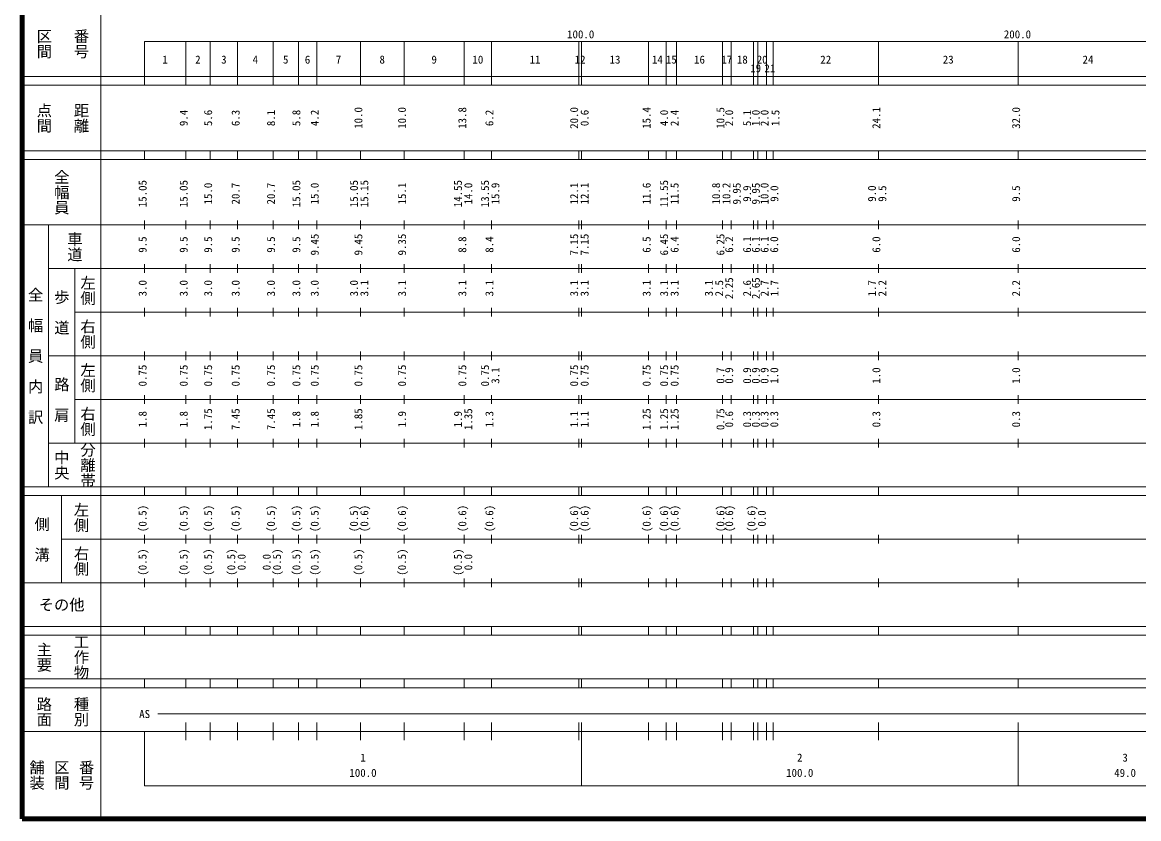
# Model space of a CAD drawing. Units: millimetres on the paper, enlarged 1000 times. Extents: x 40000 to 680000, y 20000 to 380000.
# Drawn here: x 40000 to 295605, y 20000 to 202409 of the extents above; entities that cross this region are included whole.
import ezdxf
from ezdxf.enums import TextEntityAlignment as Align

# ---------------------------------------------------------------- set-up
doc = ezdxf.new("R2010")
doc.units = ezdxf.units.MM
doc.header["$LTSCALE"] = 1000
doc.layers.add('M-TTL', color=2, linetype='Continuous', lineweight=140)
doc.layers.add('M-TTL-BAND', color=7, linetype='Continuous', lineweight=13)
doc.styles.add('@ＭＳ ゴシック', font='')
doc.styles.add('ＭＳ ゴシック', font='')
doc.styles.get('@ＭＳ ゴシック').set_extended_font_data('@MS Gothic')
doc.styles.get('ＭＳ ゴシック').set_extended_font_data('MS Gothic')

msp = doc.modelspace()

# ---------------------------------------------------------------- linework, layer by layer
at = {"layer": 'M-TTL'}
for p, q in [((40000, 380000), (40000, 20000)), ((40000, 20000), (680000, 20000))]:
    msp.add_line(p, q, dxfattribs=at)
at = {"layer": 'M-TTL-BAND'}
for p, q in [((58000, 370000), (58000, 20000)), ((68000, 198000), (579000, 198000)), ((68000, 198000), (68000, 188000)), ((77400, 188000), (77400, 198000)), ((83000, 188000), (83000, 198000)), ((89300, 188000), (89300, 198000)), ((97400, 188000), (97400, 198000)), ((103200, 188000), (103200, 198000)), ((107400, 188000), (107400, 198000)), ((117400, 188000), (117400, 198000)), ((127400, 188000), (127400, 198000)), ((141200, 188000), (141200, 198000)), ((147400, 188000), (147400, 198000)), ((167400, 188000), (167400, 198000)), ((168000, 188000), (168000, 198000)), ((183400, 188000), (183400, 198000)), ((187400, 188000), (187400, 198000)), ((189800, 188000), (189800, 198000)), ((200300, 188000), (200300, 198000)), ((202300, 188000), (202300, 198000)), ((207400, 188000), (207400, 198000)), ((208400, 188000), (208400, 198000)), ((210400, 188000), (210400, 198000)), ((211900, 188000), (211900, 198000)), ((236000, 188000), (236000, 198000)), ((268000, 188000), (268000, 198000)), ((40000, 190000), (579000, 190000)), ((40000, 188000), (579000, 188000)), ((40000, 173000), (579000, 173000)), ((68000, 171000), (68000, 173000)), ((77400, 171000), (77400, 173000)), ((83000, 171000), (83000, 173000)), ((89300, 171000), (89300, 173000)), ((97400, 171000), (97400, 173000)), ((103200, 171000), (103200, 173000)), ((107400, 171000), (107400, 173000)), ((117400, 171000), (117400, 173000)), ((127400, 171000), (127400, 173000)), ((141200, 171000), (141200, 173000)), ((147400, 171000), (147400, 173000)), ((167400, 171000), (167400, 173000)), ((168000, 171000), (168000, 173000)), ((183400, 171000), (183400, 173000)), ((187400, 171000), (187400, 173000)), ((189800, 171000), (189800, 173000)), ((200300, 171000), (200300, 173000)), ((202300, 171000), (202300, 173000)), ((207400, 171000), (207400, 173000)), ((208400, 171000), (208400, 173000)), ((210400, 171000), (210400, 173000)), ((211900, 171000), (211900, 173000)), ((236000, 171000), (236000, 173000)), ((268000, 171000), (268000, 173000)), ((40000, 171000), (579000, 171000)), ((40000, 156000), (579000, 156000)), ((46000, 96000), (46000, 156000)), ((68000, 155000), (68000, 157000)), ((77400, 155000), (77400, 157000)), ((83000, 155000), (83000, 157000)), ((89300, 155000), (89300, 157000)), ((97400, 155000), (97400, 157000)), ((103200, 155000), (103200, 157000)), ((107400, 155000), (107400, 157000)), ((117400, 155000), (117400, 157000)), ((127400, 155000), (127400, 157000)), ((141200, 155000), (141200, 157000)), ((147400, 155000), (147400, 157000)), ((167400, 155000), (167400, 157000)), ((168000, 155000), (168000, 157000)), ((183400, 155000), (183400, 157000)), ((187400, 155000), (187400, 157000)), ((189800, 155000), (189800, 157000)), ((200300, 155000), (200300, 157000)), ((202300, 155000), (202300, 157000)), ((207400, 155000), (207400, 157000)), ((208400, 155000), (208400, 157000)), ((210400, 155000), (210400, 157000)), ((211900, 155000), (211900, 157000)), ((236000, 155000), (236000, 157000)), ((268000, 155000), (268000, 157000)), ((46000, 146000), (579000, 146000)), ((52000, 146000), (52000, 106000)), ((68000, 145000), (68000, 147000)), ((77400, 145000), (77400, 147000)), ((83000, 145000), (83000, 147000)), ((89300, 145000), (89300, 147000)), ((97400, 145000), (97400, 147000)), ((103200, 145000), (103200, 147000)), ((107400, 145000), (107400, 147000)), ((117400, 145000), (117400, 147000)), ((127400, 145000), (127400, 147000)), ((141200, 145000), (141200, 147000)), ((147400, 145000), (147400, 147000)), ((167400, 145000), (167400, 147000)), ((168000, 145000), (168000, 147000)), ((183400, 145000), (183400, 147000)), ((187400, 145000), (187400, 147000)), ((189800, 145000), (189800, 147000)), ((200300, 145000), (200300, 147000)), ((202300, 145000), (202300, 147000)), ((207400, 145000), (207400, 147000)), ((208400, 145000), (208400, 147000)), ((210400, 145000), (210400, 147000)), ((211900, 145000), (211900, 147000)), ((236000, 145000), (236000, 147000)), ((268000, 145000), (268000, 147000)), ((52000, 136000), (579000, 136000)), ((68000, 135000), (68000, 137000)), ((77400, 135000), (77400, 137000)), ((83000, 135000), (83000, 137000)), ((89300, 135000), (89300, 137000)), ((97400, 135000), (97400, 137000)), ((103200, 135000), (103200, 137000)), ((107400, 135000), (107400, 137000)), ((117400, 135000), (117400, 137000)), ((127400, 135000), (127400, 137000)), ((141200, 135000), (141200, 137000)), ((147400, 135000), (147400, 137000)), ((167400, 135000), (167400, 137000)), ((168000, 135000), (168000, 137000)), ((183400, 135000), (183400, 137000)), ((187400, 135000), (187400, 137000)), ((189800, 135000), (189800, 137000)), ((200300, 135000), (200300, 137000)), ((202300, 135000), (202300, 137000)), ((207400, 135000), (207400, 137000)), ((208400, 135000), (208400, 137000)), ((210400, 135000), (210400, 137000)), ((211900, 135000), (211900, 137000)), ((236000, 135000), (236000, 137000)), ((268000, 135000), (268000, 137000)), ((46000, 126000), (579000, 126000)), ((68000, 125000), (68000, 127000)), ((77400, 125000), (77400, 127000)), ((83000, 125000), (83000, 127000)), ((89300, 125000), (89300, 127000)), ((97400, 125000), (97400, 127000)), ((103200, 125000), (103200, 127000)), ((107400, 125000), (107400, 127000)), ((117400, 125000), (117400, 127000)), ((127400, 125000), (127400, 127000)), ((141200, 125000), (141200, 127000)), ((147400, 125000), (147400, 127000)), ((167400, 125000), (167400, 127000)), ((168000, 125000), (168000, 127000)), ((183400, 125000), (183400, 127000)), ((187400, 125000), (187400, 127000)), ((189800, 125000), (189800, 127000)), ((200300, 125000), (200300, 127000)), ((202300, 125000), (202300, 127000)), ((207400, 125000), (207400, 127000)), ((208400, 125000), (208400, 127000)), ((210400, 125000), (210400, 127000)), ((211900, 125000), (211900, 127000)), ((236000, 125000), (236000, 127000)), ((268000, 125000), (268000, 127000)), ((52000, 116000), (579000, 116000)), ((68000, 115000), (68000, 117000)), ((77400, 115000), (77400, 117000)), ((83000, 115000), (83000, 117000)), ((89300, 115000), (89300, 117000)), ((97400, 115000), (97400, 117000)), ((103200, 115000), (103200, 117000)), ((107400, 115000), (107400, 117000)), ((117400, 115000), (117400, 117000)), ((127400, 115000), (127400, 117000)), ((141200, 115000), (141200, 117000)), ((147400, 115000), (147400, 117000)), ((167400, 115000), (167400, 117000)), ((168000, 115000), (168000, 117000)), ((183400, 115000), (183400, 117000)), ((187400, 115000), (187400, 117000)), ((189800, 115000), (189800, 117000)), ((200300, 115000), (200300, 117000)), ((202300, 115000), (202300, 117000)), ((207400, 115000), (207400, 117000)), ((208400, 115000), (208400, 117000)), ((210400, 115000), (210400, 117000)), ((211900, 115000), (211900, 117000)), ((236000, 115000), (236000, 117000)), ((268000, 115000), (268000, 117000)), ((46000, 106000), (579000, 106000)), ((68000, 105000), (68000, 107000)), ((77400, 105000), (77400, 107000)), ((83000, 105000), (83000, 107000)), ((89300, 105000), (89300, 107000)), ((97400, 105000), (97400, 107000)), ((103200, 105000), (103200, 107000)), ((107400, 105000), (107400, 107000)), ((117400, 105000), (117400, 107000)), ((127400, 105000), (127400, 107000)), ((141200, 105000), (141200, 107000)), ((147400, 105000), (147400, 107000)), ((167400, 105000), (167400, 107000)), ((168000, 105000), (168000, 107000)), ((183400, 105000), (183400, 107000)), ((187400, 105000), (187400, 107000)), ((189800, 105000), (189800, 107000)), ((200300, 105000), (200300, 107000)), ((202300, 105000), (202300, 107000)), ((207400, 105000), (207400, 107000)), ((208400, 105000), (208400, 107000)), ((210400, 105000), (210400, 107000)), ((211900, 105000), (211900, 107000)), ((236000, 105000), (236000, 107000)), ((268000, 105000), (268000, 107000)), ((40000, 96000), (579000, 96000)), ((68000, 94000), (68000, 96000)), ((77400, 94000), (77400, 96000)), ((83000, 94000), (83000, 96000)), ((89300, 94000), (89300, 96000)), ((97400, 94000), (97400, 96000)), ((103200, 94000), (103200, 96000)), ((107400, 94000), (107400, 96000)), ((117400, 94000), (117400, 96000)), ((127400, 94000), (127400, 96000)), ((141200, 94000), (141200, 96000)), ((147400, 94000), (147400, 96000)), ((167400, 94000), (167400, 96000)), ((168000, 94000), (168000, 96000)), ((183400, 94000), (183400, 96000)), ((187400, 94000), (187400, 96000)), ((189800, 94000), (189800, 96000)), ((200300, 94000), (200300, 96000)), ((202300, 94000), (202300, 96000)), ((207400, 94000), (207400, 96000)), ((208400, 94000), (208400, 96000)), ((210400, 94000), (210400, 96000)), ((211900, 94000), (211900, 96000)), ((236000, 94000), (236000, 96000)), ((268000, 94000), (268000, 96000)), ((40000, 94000), (579000, 94000)), ((49000, 94000), (49000, 74000)), ((68000, 83000), (68000, 85000)), ((77400, 83000), (77400, 85000)), ((83000, 83000), (83000, 85000)), ((89300, 83000), (89300, 85000)), ((97400, 83000), (97400, 85000)), ((103200, 83000), (103200, 85000)), ((107400, 83000), (107400, 85000)), ((117400, 83000), (117400, 85000)), ((127400, 83000), (127400, 85000)), ((141200, 83000), (141200, 85000)), ((147400, 83000), (147400, 85000)), ((167400, 83000), (167400, 85000)), ((168000, 83000), (168000, 85000)), ((183400, 83000), (183400, 85000)), ((187400, 83000), (187400, 85000)), ((189800, 83000), (189800, 85000)), ((200300, 83000), (200300, 85000)), ((202300, 83000), (202300, 85000)), ((207400, 83000), (207400, 85000)), ((208400, 83000), (208400, 85000)), ((210400, 83000), (210400, 85000)), ((211900, 83000), (211900, 85000)), ((236000, 83000), (236000, 85000)), ((268000, 83000), (268000, 85000)), ((49000, 84000), (579000, 84000)), ((68000, 73000), (68000, 75000)), ((77400, 73000), (77400, 75000)), ((83000, 73000), (83000, 75000)), ((89300, 73000), (89300, 75000)), ((97400, 73000), (97400, 75000)), ((103200, 73000), (103200, 75000)), ((107400, 73000), (107400, 75000)), ((117400, 73000), (117400, 75000)), ((127400, 73000), (127400, 75000)), ((141200, 73000), (141200, 75000)), ((147400, 73000), (147400, 75000)), ((167400, 73000), (167400, 75000)), ((168000, 73000), (168000, 75000)), ((183400, 73000), (183400, 75000)), ((187400, 73000), (187400, 75000)), ((189800, 73000), (189800, 75000)), ((200300, 73000), (200300, 75000)), ((202300, 73000), (202300, 75000)), ((207400, 73000), (207400, 75000)), ((208400, 73000), (208400, 75000)), ((210400, 73000), (210400, 75000)), ((211900, 73000), (211900, 75000)), ((236000, 73000), (236000, 75000)), ((268000, 73000), (268000, 75000)), ((40000, 74000), (579000, 74000)), ((40000, 64000), (579000, 64000)), ((68000, 62000), (68000, 64000)), ((77400, 62000), (77400, 64000)), ((83000, 62000), (83000, 64000)), ((89300, 62000), (89300, 64000)), ((97400, 62000), (97400, 64000)), ((103200, 62000), (103200, 64000)), ((107400, 62000), (107400, 64000)), ((117400, 62000), (117400, 64000)), ((127400, 62000), (127400, 64000)), ((141200, 62000), (141200, 64000)), ((147400, 62000), (147400, 64000)), ((167400, 62000), (167400, 64000)), ((168000, 62000), (168000, 64000)), ((183400, 62000), (183400, 64000)), ((187400, 62000), (187400, 64000)), ((189800, 62000), (189800, 64000)), ((200300, 62000), (200300, 64000)), ((202300, 62000), (202300, 64000)), ((207400, 62000), (207400, 64000)), ((208400, 62000), (208400, 64000)), ((210400, 62000), (210400, 64000)), ((211900, 62000), (211900, 64000)), ((236000, 62000), (236000, 64000)), ((268000, 62000), (268000, 64000)), ((40000, 62000), (579000, 62000)), ((40000, 52000), (579000, 52000)), ((68000, 50000), (68000, 52000)), ((77400, 50000), (77400, 52000)), ((83000, 50000), (83000, 52000)), ((89300, 50000), (89300, 52000)), ((97400, 50000), (97400, 52000)), ((103200, 50000), (103200, 52000)), ((107400, 50000), (107400, 52000)), ((117400, 50000), (117400, 52000)), ((127400, 50000), (127400, 52000)), ((141200, 50000), (141200, 52000)), ((147400, 50000), (147400, 52000)), ((167400, 50000), (167400, 52000)), ((168000, 50000), (168000, 52000)), ((183400, 50000), (183400, 52000)), ((187400, 50000), (187400, 52000)), ((189800, 50000), (189800, 52000)), ((200300, 50000), (200300, 52000)), ((202300, 50000), (202300, 52000)), ((207400, 50000), (207400, 52000)), ((208400, 50000), (208400, 52000)), ((210400, 50000), (210400, 52000)), ((211900, 50000), (211900, 52000)), ((236000, 50000), (236000, 52000)), ((268000, 50000), (268000, 52000)), ((40000, 50000), (579000, 50000)), ((71000, 44000), (565000, 44000)), ((77400, 38000), (77400, 42000)), ((83000, 38000), (83000, 42000)), ((89300, 38000), (89300, 42000)), ((97400, 38000), (97400, 42000)), ((103200, 38000), (103200, 42000)), ((107400, 38000), (107400, 42000)), ((117400, 38000), (117400, 42000)), ((127400, 38000), (127400, 42000)), ((141200, 38000), (141200, 42000)), ((147400, 38000), (147400, 42000)), ((167400, 38000), (167400, 42000)), ((168000, 27500), (168000, 42000)), ((183400, 38000), (183400, 42000)), ((187400, 38000), (187400, 42000)), ((189800, 38000), (189800, 42000)), ((200300, 38000), (200300, 42000)), ((202300, 38000), (202300, 42000)), ((207400, 38000), (207400, 42000)), ((208400, 38000), (208400, 42000)), ((210400, 38000), (210400, 42000)), ((211900, 38000), (211900, 42000)), ((236000, 38000), (236000, 42000)), ((268000, 27500), (268000, 42000)), ((40000, 40000), (579000, 40000)), ((68000, 40000), (68000, 27500)), ((68000, 27500), (579000, 27500))]:
    msp.add_line(p, q, dxfattribs=at)

# ---------------------------------------------------------------- texts
at = {"layer": 'M-TTL-BAND', "style": '@ＭＳ ゴシック'}
for s, p in [('区間', (45000, 197500)), ('番号', (53500, 197500)), ('点間', (45000, 180500)), ('距離', (53500, 180500)), ('全幅員', (49000, 163500)), ('車道', (52000, 151000)), ('左側', (55000, 141000)), ('全\u3000幅\u3000員\u3000内\u3000訳', (43000, 126000)), ('歩\u3000道', (49000, 136000)), ('右側', (55000, 131000)), ('左側', (55000, 121000)), ('路\u3000肩', (49000, 116000)), ('右側', (55000, 111000)), ('分離帯', (55000, 101000)), ('中央', (49000, 101000)), ('左側', (53500, 89000)), ('側\u3000溝', (44500, 84000)), ('右側', (53500, 79000)), ('工作物', (53500, 57000)), ('主要', (45000, 57000)), ('路面', (45000, 44500)), ('種別', (53500, 44500)), ('舗装', (43333, 30000)), ('番号', (54667, 30000)), ('区間', (49000, 30000))]:
    msp.add_text(s, height=2566, rotation=270, dxfattribs=at).set_placement(p, align=Align.MIDDLE_CENTER)
at = {"layer": 'M-TTL-BAND', "style": 'ＭＳ ゴシック'}
for s, p in [('100.0', (167844, 198195)), ('200.0', (267844, 198195)), ('1', (72700, 192405)), ('2', (80200, 192405)), ('3', (86150, 192405)), ('4', (93350, 192405)), ('5', (100300, 192405)), ('6', (105300, 192405)), ('7', (112400, 192405)), ('8', (122400, 192405)), ('9', (134300, 192405)), ('10', (144300, 192405)), ('11', (157400, 192405)), ('12', (167700, 192405)), ('13', (175700, 192405)), ('14', (185400, 192405)), ('15', (188600, 192405)), ('16', (195050, 192405)), ('17', (201300, 192405)), ('18', (204850, 192405)), ('20', (209400, 192405)), ('22', (223950, 192405)), ('23', (252000, 192405)), ('24', (284000, 192405)), ('19', (207900, 190405)), ('21', (211150, 190405)), ('AS', (68000, 42500)), ('1', (118000, 32523)), ('2', (218000, 32523)), ('3', (292500, 32523)), ('100.0', (118000, 29033)), ('100.0', (218000, 29033)), ('49.0', (292500, 29033))]:
    msp.add_text(s, height=1833, dxfattribs=at).set_placement(p, align=Align.BOTTOM_CENTER)
for s, p in [('9.4', (78400, 180500)), ('5.6', (84000, 180500)), ('6.3', (90300, 180500)), ('8.1', (98400, 180500)), ('5.8', (104200, 180500)), ('4.2', (108400, 180500)), ('10.0', (118400, 180500)), ('10.0', (128400, 180500)), ('13.8', (142200, 180500)), ('6.2', (148400, 180500)), ('20.0', (167800, 180500)), ('0.6', (170200, 180500)), ('15.4', (184400, 180500)), ('4.0', (188400, 180500)), ('2.4', (190800, 180500)), ('10.5', (201300, 180500)), ('2.0', (203300, 180500)), ('5.1', (207400, 180500)), ('1.0', (209400, 180500)), ('2.0', (211400, 180500)), ('1.5', (213900, 180500)), ('24.1', (237000, 180500)), ('32.0', (269000, 180500)), ('15.05', (69000, 163174)), ('15.05', (78400, 163174)), ('15.0', (84000, 163174)), ('20.7', (90300, 163174)), ('20.7', (98400, 163174)), ('15.05', (104200, 163174)), ('15.0', (108400, 163174)), ('15.05', (117400, 163174)), ('15.15', (119770, 163174)), ('15.1', (128400, 163174)), ('14.55', (141200, 163174)), ('14.0', (143570, 163174)), ('13.55', (147400, 163174)), ('15.9', (149770, 163174)), ('12.1', (167800, 163174)), ('12.1', (170200, 163174)), ('11.6', (184400, 163174)), ('11.55', (188400, 163174)), ('11.5', (190800, 163174)), ('10.8', (200300, 163174)), ('10.2', (202670, 163174)), ('9.95', (205035, 163174)), ('9.9', (207400, 163174)), ('9.95', (209400, 163174)), ('10.0', (211400, 163174)), ('9.0', (213655, 163174)), ('9.0', (236000, 163174)), ('9.5', (238370, 163174)), ('9.5', (269000, 163174)), ('9.45', (108400, 151500)), ('9.45', (118400, 151500)), ('9.35', (128400, 151500)), ('7.15', (167800, 151500)), ('7.15', (170200, 151500)), ('6.45', (188400, 151500)), ('6.25', (201300, 151500)), ('9.5', (69000, 151500)), ('9.5', (78400, 151500)), ('9.5', (84000, 151500)), ('9.5', (90300, 151500)), ('9.5', (98400, 151500)), ('9.5', (104200, 151500)), ('8.8', (142200, 151500)), ('8.4', (148400, 151500)), ('6.5', (184400, 151500)), ('6.4', (190800, 151500)), ('6.2', (203300, 151500)), ('6.1', (207400, 151500)), ('6.1', (209400, 151500)), ('6.1', (211400, 151500)), ('6.0', (213612, 151500)), ('6.0', (237000, 151500)), ('6.0', (269000, 151500)), ('3.0', (69000, 141500)), ('3.0', (78400, 141500)), ('3.0', (84000, 141500)), ('3.0', (90300, 141500)), ('3.0', (98400, 141500)), ('3.0', (104200, 141500)), ('3.0', (108400, 141500)), ('3.0', (117400, 141500)), ('3.1', (119770, 141500)), ('3.1', (128400, 141500)), ('3.1', (142200, 141500)), ('3.1', (148400, 141500)), ('3.1', (167800, 141500)), ('3.1', (170200, 141500)), ('3.1', (184400, 141500)), ('3.1', (188400, 141500)), ('3.1', (190800, 141500)), ('3.1', (198642, 141500)), ('2.5', (201012, 141500)), ('2.25', (203300, 141500)), ('2.6', (207400, 141500)), ('2.65', (209400, 141500)), ('2.7', (211400, 141500)), ('1.7', (213678, 141500)), ('1.7', (236000, 141500)), ('2.2', (238370, 141500)), ('2.2', (269000, 141500)), ('0.75', (69000, 121500)), ('0.75', (78400, 121500)), ('0.75', (84000, 121500)), ('0.75', (90300, 121500)), ('0.75', (98400, 121500)), ('0.75', (104200, 121500)), ('0.75', (108400, 121500)), ('0.75', (118400, 121500)), ('0.75', (128400, 121500)), ('0.75', (142200, 121500)), ('0.75', (147400, 121500)), ('3.1', (149770, 121500)), ('0.75', (167800, 121500)), ('0.75', (170200, 121500)), ('0.75', (184400, 121500)), ('0.75', (188400, 121500)), ('0.75', (190800, 121500)), ('0.7', (201300, 121500)), ('0.9', (203300, 121500)), ('0.9', (207400, 121500)), ('0.9', (209400, 121500)), ('0.9', (211400, 121500)), ('1.0', (213629, 121500)), ('1.0', (237000, 121500)), ('1.0', (269000, 121500)), ('1.8', (69000, 111500)), ('1.8', (78400, 111500)), ('1.75', (84000, 111500)), ('7.45', (90300, 111500)), ('7.45', (98400, 111500)), ('1.8', (104200, 111500)), ('1.8', (108400, 111500)), ('1.85', (118400, 111500)), ('1.9', (128400, 111500)), ('1.9', (141200, 111500)), ('1.35', (143570, 111500)), ('1.3', (148400, 111500)), ('1.1', (167800, 111500)), ('1.1', (170200, 111500)), ('1.25', (184400, 111500)), ('1.25', (188400, 111500)), ('1.25', (190800, 111500)), ('0.75', (201300, 111500)), ('0.6', (203300, 111500)), ('0.3', (207400, 111500)), ('0.3', (209400, 111500)), ('0.3', (211400, 111500)), ('0.3', (213626, 111500)), ('0.3', (237000, 111500)), ('0.3', (269000, 111500)), ('(0.5)', (69000, 88764)), ('(0.5)', (78400, 88764)), ('(0.5)', (84000, 88764)), ('(0.5)', (90300, 88764)), ('(0.5)', (98400, 88764)), ('(0.5)', (104200, 88764)), ('(0.5)', (108400, 88764)), ('(0.5)', (117400, 88764)), ('(0.6)', (119770, 88764)), ('(0.6)', (128400, 88764)), ('(0.6)', (142200, 88764)), ('(0.6)', (148400, 88764)), ('(0.6)', (167800, 88764)), ('(0.6)', (170200, 88764)), ('(0.6)', (184400, 88764)), ('(0.6)', (188400, 88764)), ('(0.6)', (190800, 88764)), ('(0.6)', (201300, 88764)), ('(0.6)', (203300, 88764)), ('(0.6)', (208400, 88764)), ('(0.6)', (208400, 88764)), ('0.0', (210770, 88764)), ('(0.5)', (69000, 78764)), ('(0.5)', (78400, 78764)), ('(0.5)', (84000, 78764)), ('(0.5)', (89300, 78764)), ('0.0', (91670, 78764)), ('0.0', (97400, 78764)), ('(0.5)', (99770, 78764)), ('(0.5)', (104200, 78764)), ('(0.5)', (108400, 78764)), ('(0.5)', (118400, 78764)), ('(0.5)', (128400, 78764)), ('(0.5)', (141200, 78764)), ('0.0', (143570, 78764))]:
    msp.add_text(s, height=1833, rotation=90, dxfattribs=at).set_placement(p, align=Align.BOTTOM_CENTER)
msp.add_text('その他', height=2566, dxfattribs=at).set_placement((49000, 69000), align=Align.MIDDLE_CENTER)

doc.saveas('drawing.dxf')
